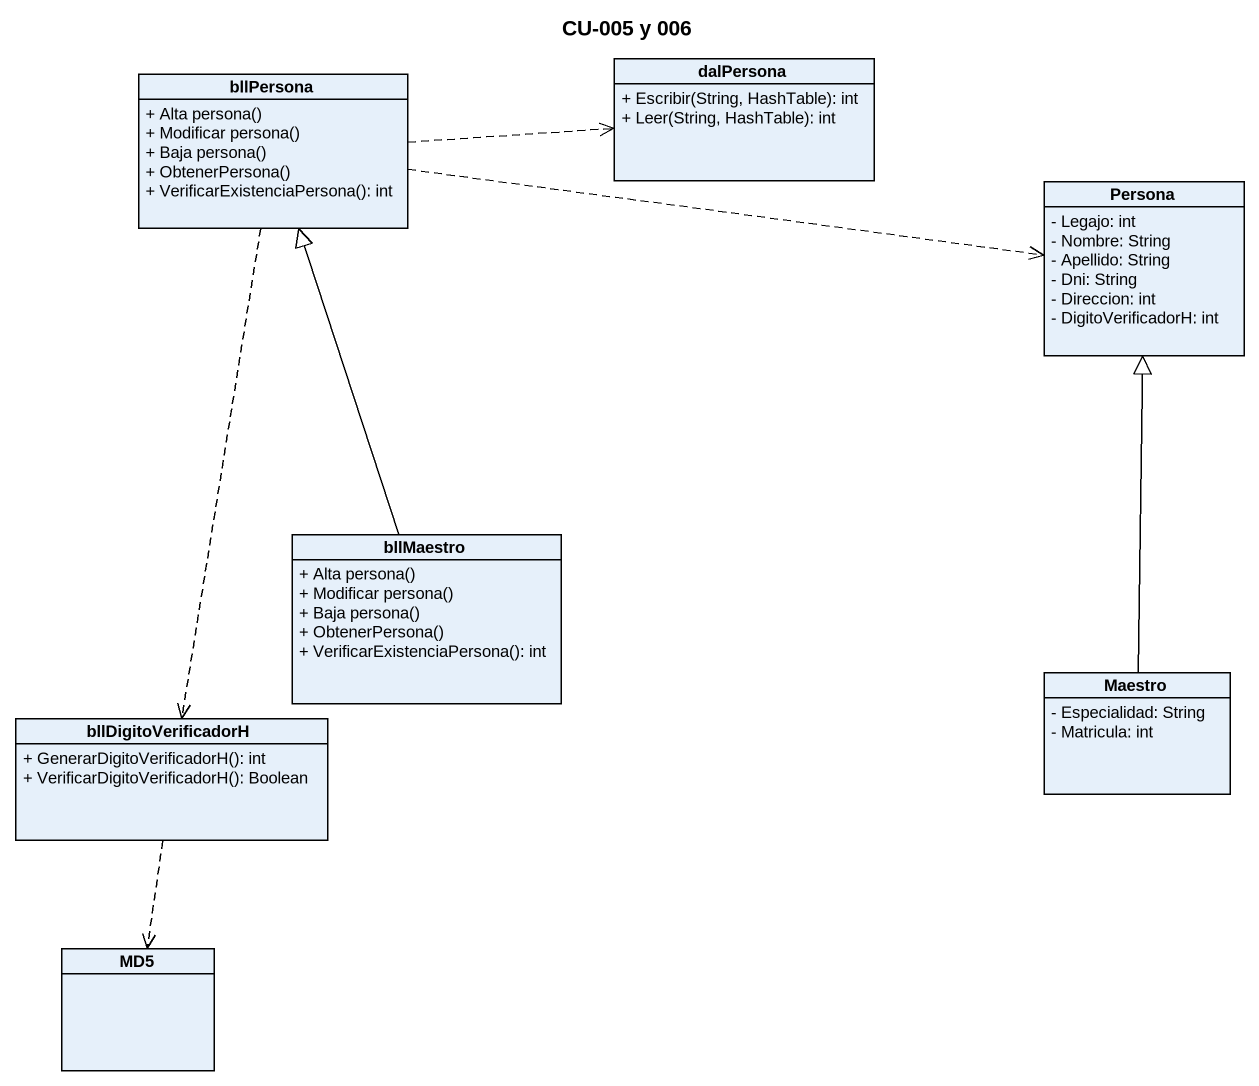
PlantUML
@startuml
title CU-005 y 006
hide circle
hide empty members
skinparam classAttributeIconSize 0
class bllPersona {
  + Alta persona()
  + Modificar persona()
  + Baja persona()
  + ObtenerPersona()
  + VerificarExistenciaPersona(): int
}
class dalPersona {
  + Escribir(String, HashTable): int
  + Leer(String, HashTable): int
}
class Persona {
  - Legajo: int
  - Nombre: String
  - Apellido: String
  - Dni: String
  - Direccion: int
  - DigitoVerificadorH: int
}
class bllMaestro {
  + Alta persona()
  + Modificar persona()
  + Baja persona()
  + ObtenerPersona()
  + VerificarExistenciaPersona(): int
}
class Maestro {
  - Especialidad: String
  - Matricula: int
}
class bllDigitoVerificadorH {
  + GenerarDigitoVerificadorH(): int
  + VerificarDigitoVerificadorH(): Boolean
}
class MD5
bllPersona .right.> dalPersona
bllPersona .right.> dalPersona
bllPersona .right.> Persona
bllPersona ..> bllDigitoVerificadorH
bllMaestro -up-|> bllPersona
Maestro -up-|> Persona
bllDigitoVerificadorH ..> MD5
@enduml
